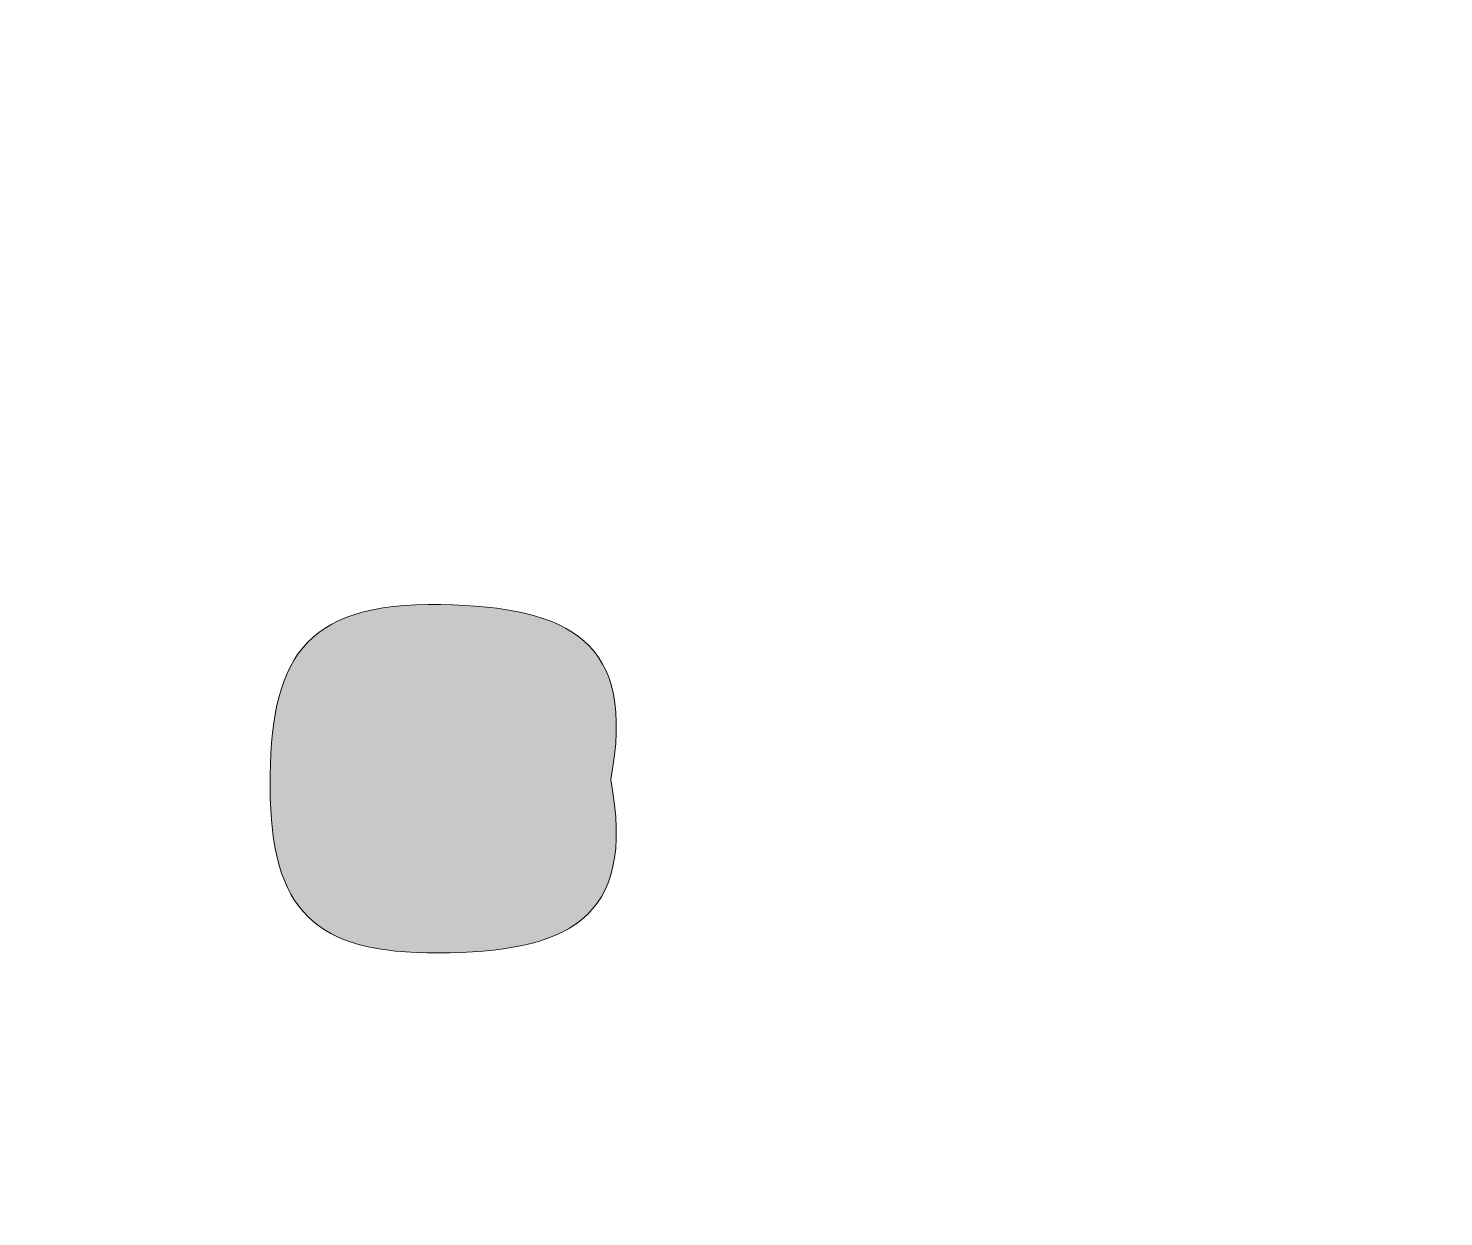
# Model space of a CAD drawing. Header units: inches. Extents: x 0 to 8, y -5.01 to 0.
# Drawn here: x 3.1116 to 3.2658, y -4.7494 to -4.6199 of the extents above; entities that cross this region are included whole.
import ezdxf

# ---------------------------------------------------------------- set-up
doc = ezdxf.new("R2010")
doc.units = ezdxf.units.IN
doc.header["$MEASUREMENT"] = 0
doc.layers.add('Layer 1', color=7, linetype='Continuous')

# ---------------------------------------------------------------- blocks, each defined once
blk = doc.blocks.new('block 2')
at = {"layer": 'Layer 1', "true_color": 0xffffff}
h = blk.add_hatch(color=7, dxfattribs=at)
edge = h.paths.add_edge_path()
edge.add_spline(control_points=[(3.17507, -4.70178), (3.17802, -4.71727), (3.17003, -4.72058), (3.15628, -4.72065), (3.14283, -4.72072), (3.13799, -4.71611), (3.13796, -4.70257), (3.13794, -4.68891), (3.14126, -4.68243), (3.15656, -4.6827), (3.17068, -4.68297), (3.17792, -4.6867), (3.17507, -4.70178)], knot_values=[0, 0, 0, 0, 1, 1, 1, 2, 2, 2, 3, 3, 3, 4, 4, 4, 4], degree=3, periodic=1)
at = {"layer": 'Layer 1', "lineweight": 0}
for points in [[(0.00417, -0.00416), (2.67083, -0.00416), (5.3375, -0.00416), (8.00416, -0.00416), (8.00416, -1.67221), (8.00416, -3.34026), (8.00416, -5.00833), (5.3375, -5.00833), (2.67084, -5.00833), (0.00417, -5.00833), (0.00417, -3.34028), (0.00417, -1.67221), (0.00417, -0.00416)], [(3.17507, -4.70178), (3.17792, -4.6867), (3.17068, -4.68297), (3.15656, -4.6827), (3.14126, -4.68243), (3.13794, -4.68891), (3.13796, -4.70257), (3.13799, -4.71611), (3.14283, -4.72072), (3.15628, -4.72065), (3.17003, -4.72058), (3.17802, -4.71727), (3.17507, -4.70178)], [(3.17507, -4.70178), (3.17802, -4.71727), (3.17003, -4.72058), (3.15628, -4.72065), (3.14283, -4.72072), (3.13799, -4.71611), (3.13796, -4.70257), (3.13794, -4.68891), (3.14126, -4.68243), (3.15656, -4.6827), (3.17068, -4.68297), (3.17792, -4.6867), (3.17507, -4.70178)]]:
    blk.add_open_spline(points, degree=3, knots=[0, 0, 0, 0, 1, 1, 1, 2, 2, 2, 3, 3, 3, 4, 4, 4, 4], dxfattribs=at)

msp = doc.modelspace()

# ---------------------------------------------------------------- block references
at = {"layer": 'Layer 1'}
msp.add_blockref('block 2', (0, 0), dxfattribs=at)

doc.saveas('drawing.dxf')
